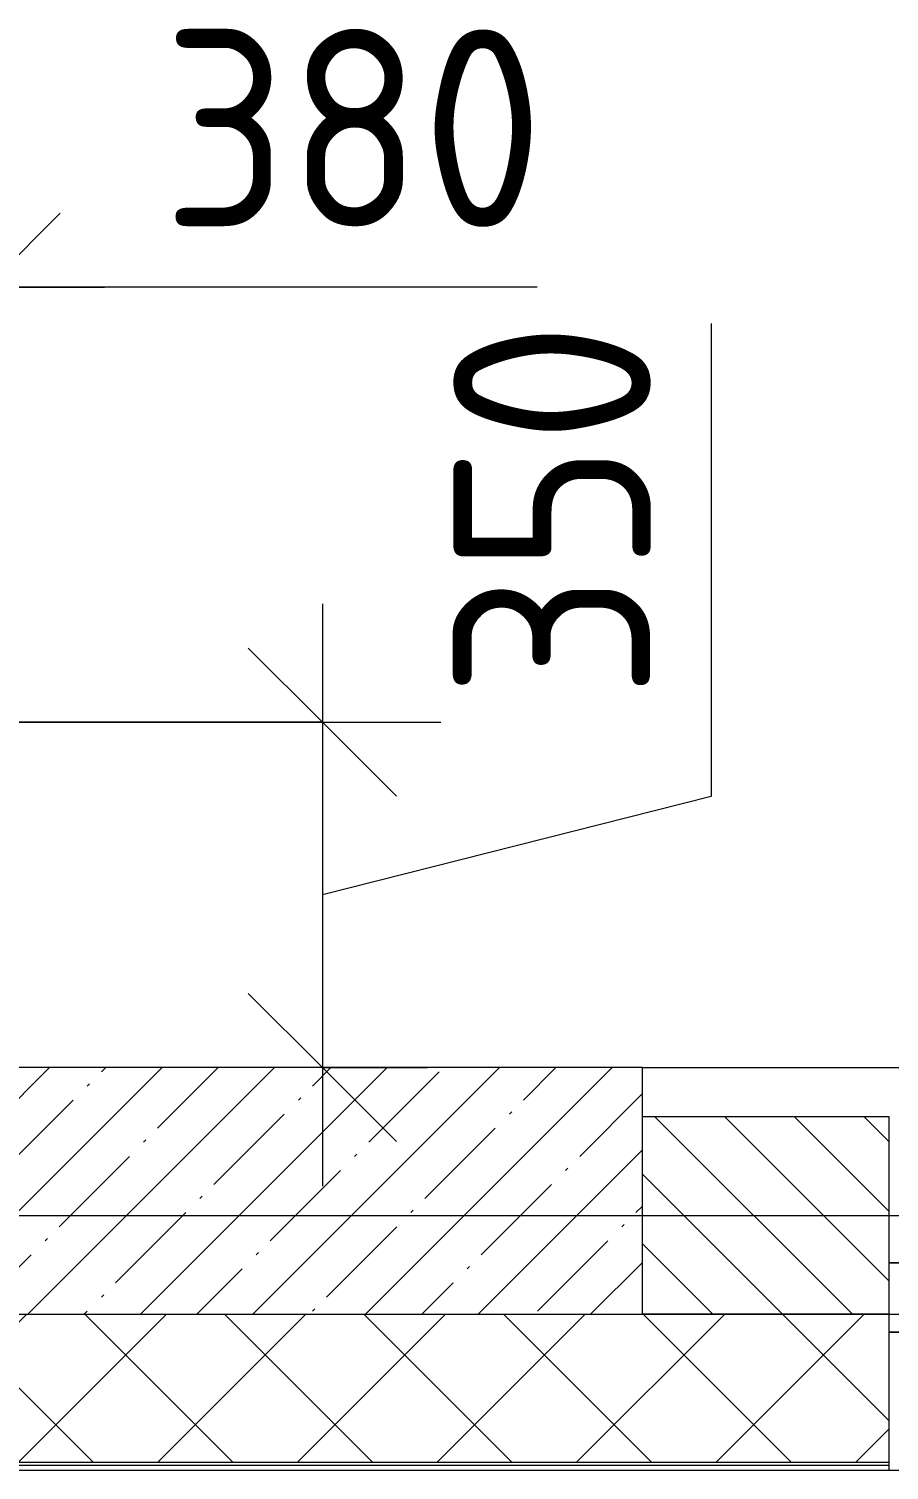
# Model space of a CAD drawing. Header units: millimetres. Extents: x 81037 to 284518, y -8553 to 29000.
# Drawn here: x 102008 to 102880, y -258 to 1203 of the extents above; entities that cross this region are included whole.
import ezdxf

# ---------------------------------------------------------------- set-up
doc = ezdxf.new("R2010")
doc.units = ezdxf.units.MM
doc.linetypes.add('Осевая', pattern=[3175, 634.9999999999999, -476.25, 1587.5, -476.25])
for name, color, linetype, lineweight in [('A-ANNO-DIMS', 7, 'Continuous', 9), ('A-ANNO-DIMS-100', 7, 'Continuous', 9), ('A-GLAZ', 7, 'Continuous', 9), ('A-WALL', 7, 'Continuous', 9), ('A-WALL-1', 7, 'Continuous', 13), ('I-WALL', 7, 'Continuous', 9), ('S-COLS', 7, 'Continuous', 9), ('Оси-2', 7, 'Осевая', 9)]:
    doc.layers.add(name, color=color, linetype=linetype, lineweight=lineweight)
doc.styles.add('ISOCPEUR_1', font='isocpeur.ttf', dxfattribs={"width": 0.9, "height": 200})
doc.dimstyles.new('ISO-2_0_0_9К_Средний_округл2_1', dxfattribs={"dimscale": 304.8, "dimtxt": 199.196235162063, "dimasz": 0.4921259842519685, "dimexe": 0.3937007874015748, "dimexo": 0, "dimgap": 0, "dimtad": 1, "dimdec": 0, "dimrnd": 10, "dimzin": 0, "dimdsep": 46, "dimtxsty": 'ISOCPEUR_1', "dimblk1": 'OBLIQUE', "dimblk2": 'OBLIQUE', "dimsah": 1, "dimcen": 0.09, "dimdle": 0.3937007874015748, "dimazin": 0, "dimtfac": 1, "dimtdec": 4, "dimtix": 1, "dimtmove": 1, "dimatfit": 3, "dimfxl": 1, "dimtvp": 1, "dimtolj": 1, "dimtzin": 0, "dimarcsym": 2})

# ---------------------------------------------------------------- blocks, each defined once
blk = doc.blocks.new('BSC_Колонна _Прямоугольная - 250х900-V5-План монтажа стен и перегородок 2 этажа в осях 23_33')
at = {"layer": 'S-COLS'}
h = blk.add_hatch(dxfattribs=at)
h.set_pattern_fill('FP_14', color=256, style=0, pattern_type=2)
h.set_pattern_definition([(45, (-102180, -25), (-57.02462636878913, 57.02462636878913), []), (45, (-102122.975, -25), (-57.02462636878913, 57.02462636878913), [100.806, -20.161, 3.353, -16.808])])
h.paths.add_polyline_path([(-45.06840897856963, -125.0000000000062), (450.0000000001273, -124.9999999999976), (450.0000000001273, 125.0000000000019), (-449.999999999876, 125.0000000000019), (-449.9999999998717, -125.0000000000062)])
for p, q in [((449.9999999999999, 125), (-450.0000000000001, 124.9999999999994)), ((-450.0000000000001, 124.9999999999994), (-449.9999999999953, -124.9999999999999)), ((449.9999999999998, -124.999999999992), (449.9999999999999, 125)), ((-449.9999999999953, -124.9999999999999), (449.9999999999998, -124.999999999992))]:
    blk.add_line(p, q, dxfattribs=at)
blk = doc.blocks.new('120_Окно_СКБ_1Ст - 120_Окно_СКБ_1Ст 900х2500_h_ с форточкой-22876038-План монтажа стен и перегородок 2 этажа в осях 23_33')
at = {"layer": 'A-GLAZ'}
for p, q in [((-450.0000000000072, -126.9999999999679), (-450.0000000000072, -56.9999999999578)), ((-450.0000000000072, -56.9999999999578), (-379.9999999999655, -56.99999999995794)), ((449.999999999992, -56.99999999995914), (-450.0000000000076, -56.99999999995769)), ((-379.9999999999655, -56.99999999995794), (-379.9999999999655, -126.9999999999681)), ((380.000000000048, -126.9999999999693), (380.000000000048, -56.99999999995916)), ((380.000000000048, -56.99999999995916), (449.9999999999924, -56.99999999995929)), ((449.9999999999924, -56.99999999995929), (449.9999999999924, -126.9999999999694)), ((379.999999999989, -86.99999999996878), (-380.0000000000107, -86.99999999996635)), ((-380.0000000000107, -86.99999999996635), (-380.0000000000108, -126.9999999999688)), ((-330.0000000000068, -136.9999999999696), (-330.0000000000063, -86.9999999999665)), ((329.9999999999974, -136.9999999999717), (329.9999999999976, -86.99999999996864)), ((379.9999999999889, -126.9999999999713), (379.999999999989, -86.99999999996878)), ((-330.0000000000065, -106.9999999999643), (329.9999999999974, -106.9999999999664)), ((-379.9999999999655, -126.9999999999681), (-450.0000000000072, -126.9999999999679)), ((-450.0000000000076, -126.9999999999679), (-400.0000000000047, -126.999999999968)), ((-380.0000000000108, -126.9999999999688), (-400.000000000007, -126.9999999999688)), ((-400.000000000007, -126.9999999999688), (-400.000000000007, -136.9999999999693)), ((329.9999999999974, -116.9999999999664), (-330.0000000000065, -116.9999999999643)), ((449.9999999999924, -126.9999999999694), (380.000000000048, -126.9999999999693)), ((399.999999999997, -126.9999999999714), (379.9999999999889, -126.9999999999713)), ((399.9999999999977, -126.9999999999692), (449.999999999992, -126.9999999999693)), ((399.999999999997, -136.9999999999719), (399.999999999997, -126.9999999999714)), ((-400.000000000007, -136.9999999999693), (399.999999999997, -136.9999999999719)), ((399.999999999997, -136.9999999999719), (-400.000000000007, -136.9999999999693))]:
    blk.add_line(p, q, dxfattribs=at)
blk = doc.blocks.new('DIMBLOCK31-План монтажа стен и перегородок 2 этажа в осях 23_33')
at = {"layer": 'A-ANNO-DIMS-100'}
for p, q in [((102699.6397893454, 903.968835577267), (102699.6397893454, 424.7298494033394)), ((102305.6255959967, 619.9999999980615), (102305.6255959967, 29.99999999803989)), ((101965.0000000008, 499.9999999980616), (102425.6255959967, 499.9999999980616)), ((102305.6255959967, 499.9999999980616), (101965.0000000008, 499.9999999980616)), ((102699.6397893454, 424.7298494033394), (102305.6255959967, 324.9999999980507)), ((102411.6916131746, 149.9999999980399), (102185.6255959967, 149.9999999980399)), ((102305.6255959967, 149.9999999980399), (102411.6916131746, 149.9999999980399))]:
    blk.add_line(p, q, dxfattribs=at)
at = {"layer": 'A-ANNO-DIMS-100', "lineweight": 20}
for p, q in [((102305.6255959967, 499.9999999980616), (102230.6255959967, 574.9999999980616)), ((102305.6255959967, 499.9999999980616), (102380.6255959967, 424.9999999980615)), ((102305.6255959967, 149.9999999980399), (102230.6255959967, 224.99999999804)), ((102305.6255959967, 149.9999999980399), (102380.6255959967, 74.99999999803987))]:
    blk.add_line(p, q, dxfattribs=at)
at = {"layer": 'A-ANNO-DIMS-100', "color": 0, "insert": (102438.3486400648, 524.7298494033394), "char_height": 200, "width": 455.0867834087132, "attachment_point": 1, "rotation": 90, "line_spacing_factor": 1.149209049011902, "style": 'ISOCPEUR_1'}
blk.add_mtext('350', dxfattribs=at)
blk = doc.blocks.new('_Oblique')
at = {"color": 0, "linetype": 'ByBlock', "lineweight": -2}
blk.add_line((-0.5, -0.5), (0.5, 0.5), dxfattribs=at)
blk = doc.blocks.new('DIMBLOCK32-План монтажа стен и перегородок 2 этажа в осях 23_33')
at = {"layer": 'A-ANNO-DIMS-100'}
for p, q in [((101590.0000000008, 424.9999999980616), (101590.0000000008, 1060.80907767591)), ((101965.0000000008, 499.9999999980616), (101965.0000000008, 1060.80907767591)), ((101470.0000000008, 940.8090776759094), (102085.0000000008, 940.8090776759094)), ((101590.0000000008, 940.8090776759094), (101590.0000000008, 424.9999999980616)), ((102043.9449791908, 940.8090776759095), (101777.5000000008, 940.8090776759094)), ((101965.0000000008, 940.8090776759094), (101965.0000000008, 499.9999999980616)), ((102523.1839653647, 940.8090776759095), (102043.9449791908, 940.8090776759095))]:
    blk.add_line(p, q, dxfattribs=at)
at = {"layer": 'A-ANNO-DIMS-100', "lineweight": 20}
for p, q in [((101590.0000000008, 940.8090776759094), (101665.0000000008, 1015.809077675909)), ((101965.0000000008, 940.8090776759094), (102040.0000000008, 1015.809077675909)), ((101590.0000000008, 940.8090776759094), (101515.0000000008, 865.8090776759095)), ((101965.0000000008, 940.8090776759094), (101890.0000000008, 865.8090776759095))]:
    blk.add_line(p, q, dxfattribs=at)
at = {"layer": 'A-ANNO-DIMS-100', "color": 0, "insert": (102143.9449791908, 1202.100226956544), "char_height": 200, "width": 455.0867834087132, "attachment_point": 1, "line_spacing_factor": 1.149209049011902, "style": 'ISOCPEUR_1'}
blk.add_mtext('380', dxfattribs=at)

msp = doc.modelspace()

# ---------------------------------------------------------------- hatches: boundary and pattern name
at = {"layer": 'A-WALL'}
h = msp.add_hatch(dxfattribs=at)
h.set_pattern_fill('FP_3', color=256, style=0, pattern_type=2)
h.set_pattern_definition([(135, (0, 0), (-35.35533905932738, -35.35533905932737), [])])
h.paths.add_polyline_path([(122651.4964097478, -99.9999946648122), (122830.0000390225, -99.9999946648122), (122830.0000390225, 100.0000053351856), (122030.0000297698, 100.00000533519), (122030.0000297698, -99.9999946648122), (122325.8366514767, -99.9999946648122)])
h.paths.add_polyline_path([(119329.9999999999, -99.99999466480354), (119329.9999999999, 100.0000053351986), (118830.0000476523, 100.0000053351986), (118830.0000476523, -99.99999466480354), (119069.2390687663, -99.99999466480354)])
h.paths.add_polyline_path([(115161.3219695138, -99.99999466478621), (115630.0000000009, -99.99999466478621), (115630.0000000009, 100.0000053352073), (114580.0000000009, 100.000005335216), (114580.0000000009, -99.99999466478621), (114835.6622112428, -99.99999466478621)])
h.paths.add_polyline_path([(113680.0000000009, -99.99999466478621), (113680.0000000009, 100.000005335216), (113429.9999821184, 100.000005335216), (113429.9999821184, -99.99999466478621), (113533.0231781586, -99.99999466478621)])
h.paths.add_polyline_path([(108929.9999999999, -99.99999466476889), (110229.9999821184, -99.99999466476889), (110229.9999821184, 100.0000053352246), (108929.9999999999, 100.0000053352333)])
h.paths.add_polyline_path([(103779.9999702319, -99.99999466475155), (104830.0000000008, -99.99999466475155), (104830.0000000008, 100.000005335242), (103779.9999702319, 100.0000053352506)])
h.paths.add_polyline_path([(102786.2511552143, -99.99999466475155), (102879.9999702319, -99.99999466475155), (102879.9999702319, 100.0000053352506), (102630.0000476508, 100.0000053352506), (102630.0000476508, -99.9999946647429)])
h.paths.add_polyline_path([(101730.0000476508, -99.9999946647429), (101730.0000476508, 100.0000053352506), (100830.000035766, 100.0000053352593), (100830.000035766, -99.9999946647429), (101483.6121221301, -99.9999946647429)])
h.paths.add_polyline_path([(97575.6950228776, -99.99999466473423), (99030.0000000013, -99.99999466473423), (99030.0000000013, 100.0000053352593), (95680.00000000132, 100.0000053352766), (95680.00000000132, -99.99999466472558), (97250.03526460654, -99.99999466472558)])
h.paths.add_polyline_path([(94780.00000000134, -99.99999466472558), (94780.00000000134, 100.0000053352766), (94530.00001788359, 100.0000053352766), (94530.00001788359, -99.99999466471691), (94644.75719843821, -99.99999466471691)])
h.paths.add_polyline_path([(92690.79864881198, -99.99999466471691), (92730.00001788259, -99.99999466471691), (92730.00001788259, 100.0000053352853), (91930.00001788115, 100.0000053352853), (91930.00001788115, -99.99999466470824), (92365.13889054093, -99.99999466470824)])
h = msp.add_hatch(dxfattribs=at)
h.set_pattern_fill('FP_1', color=256, style=0, pattern_type=2)
h.set_pattern_definition([(45, (0, 0), (-70.71067811865476, 70.71067811865476), []), (135, (0, 0), (-70.71067811865476, -70.71067811865474), [])])
h.paths.add_polyline_path([(125080.0000000009, -249.9999946647088), (125080.0000000009, -99.99999466470824), (123730.0000390225, -99.99999466469959), (123730.0000390225, -249.9999946647001)])
h.paths.add_polyline_path([(122830.0000390225, -249.9999946647001), (122830.0000390225, -99.99999466469959), (122030.0000297698, -99.99999466469092), (122030.0000297698, -249.9999946646915)])
h.paths.add_polyline_path([(120229.9999999999, -249.9999946646915), (121130.0000297698, -249.9999946646915), (121130.0000297698, -99.99999466469092), (120229.9999999999, -99.99999466469092), (120229.9999999999, -126.0300784993581)])
h.paths.add_polyline_path([(119329.9999999999, -249.9999946646828), (119329.9999999999, -99.99999466468226), (117930.0000000009, -99.99999466468226), (117930.0000000009, -249.9999946646828)])
h.paths.add_polyline_path([(114580.0000000009, -249.9999946646785), (115630.0000000009, -249.9999946646785), (115630.0000000009, -99.99999466467793), (114580.0000000009, -99.99999466467793), (114580.0000000009, -126.0300784993581)])
h.paths.add_polyline_path([(113680.0000000009, -249.9999946646698), (113680.0000000009, -99.99999466466926), (112529.9999821184, -99.99999466466926), (112529.9999821184, -249.9999946646698)])
h.paths.add_polyline_path([(110229.9999821184, -249.9999946646612), (110229.9999821184, -99.9999946646606), (108929.9999999999, -99.99999466465194), (108929.9999999999, -249.9999946646525)])
h.paths.add_polyline_path([(108029.9999999999, -249.9999946646525), (108029.9999999999, -99.99999466465194), (107130.0000000008, -99.99999466465194), (107130.0000000008, -249.9999946646525)])
h.paths.add_polyline_path([(104830.0000000009, -249.9999946646438), (104830.0000000009, -99.99999466464327), (103779.9999702319, -99.99999466463461), (103779.9999702319, -249.9999946646352)])
h.paths.add_polyline_path([(102879.9999702319, -249.9999946646352), (102879.9999702319, -99.99999466463461), (100830.000035766, -99.99999466462594), (100830.000035766, -249.9999946646265)])
h.paths.add_polyline_path([(99930.00003576599, -249.9999946646265), (99930.00000000132, -99.99999466462594), (95680.00000000134, -99.99999466460862), (95680.00000000134, -249.9999946646092)])
h.paths.add_polyline_path([(94780.00000000134, -249.9999946646092), (94780.00000000134, -99.99999466460862), (93630.0000178826, -100.0000000019481), (93630.0000178826, -249.9999946646092)])
h.paths.add_polyline_path([(91930.00001788116, -249.9999946646005), (92730.00001788259, -249.9999946646005), (92730.00001788259, -99.99999466459995), (91930.00001788116, -99.99999466459995), (91930.00001788116, -126.0300784993581)])
h.paths.add_polyline_path([(91030.00001788118, -249.9999946646005), (91030.00001788116, -99.99999466459995), (89210.00000000134, -99.9999946645913), (89210.00000000134, -249.9999946645918), (89759.86082437259, -249.9999946645918)])

# ---------------------------------------------------------------- linework, layer by layer
for p, q in [((102879.9999702318, 100.0000053352529), (102630.0000476507, 100.0000053352537)), ((102879.9999702318, -257.9999946646332), (102879.9999702318, 100.0000053352529)), ((102879.9999702318, -99.99999466463322), (103779.9999702318, -99.99999466463613)), ((92730.00001788251, -257.9999946646005), (107130.0000000007, -257.999994664647))]:
    msp.add_line(p, q, dxfattribs=at)
at = {"layer": 'A-WALL-1'}
for p, q in [((102630.0000476507, -99.99999466474634), (102879.9999702318, -99.99999466474715)), ((102879.9999702318, -99.99999466463322), (102630.0000476507, -99.99999466463241)), ((100830.0000357659, -249.9999946646266), (102879.9999702318, -249.9999946646333)), ((100830.0000357659, -252.9999946646267), (102879.9999702318, -252.9999946646332))]:
    msp.add_line(p, q, dxfattribs=at)
at = {"layer": 'I-WALL'}
msp.add_line((102630.0000476508, 150.0000053353676), (107130, 150.0000053353531), dxfattribs=at)
at = {"layer": 'Оси-2'}
msp.add_line((84936.71959556935, -2.930646141054324e-09), (122760.0000000007, -3.052831987733666e-09), dxfattribs=at)

# ---------------------------------------------------------------- block references
at = {"layer": 'A-GLAZ', "rotation": 180}
msp.add_blockref('120_Окно_СКБ_1Ст - 120_Окно_СКБ_1Ст 900х2500_h_ с форточкой-22876038-План монтажа стен и перегородок 2 этажа в осях 23_33', (103329.9999702318, -174.9999946646347), dxfattribs=at)
at = {"layer": 'S-COLS'}
msp.add_blockref('BSC_Колонна _Прямоугольная - 250х900-V5-План монтажа стен и перегородок 2 этажа в осях 23_33', (102180.0000476507, 24.99999999804046), dxfattribs=at)

# ---------------------------------------------------------------- dimensions: what is measured, and where the dimension line sits
at = {"layer": 'A-ANNO-DIMS'}
dim = msp.add_linear_dim(base=(101965.0000000008, 940.8090776759094), p1=(101590.0000000008, 424.9999999980616), p2=(101965.0000000008, 499.9999999980616), dimstyle='ISO-2_0_0_9К_Средний_округл2_1', override={"dimpost": '<>', "dimfxl": 382.4264635194731}, dxfattribs=at)
dim.commit()
dim.dimension.update_dxf_attribs({"geometry": 'DIMBLOCK32-План монтажа стен и перегородок 2 этажа в осях 23_33', "text_midpoint": (102371.4883708952, 1068.766893623211), "dimtype": 160})
dim = msp.add_linear_dim(base=(102305.6255959967, 149.99999999804), p1=(101965.0000000008, 499.9999999980616), p2=(102411.6916131746, 149.9999999980399), angle=89.99999999999991, dimstyle='ISO-2_0_0_9К_Средний_округл2_1', override={"dimpost": '<>', "dimfxl": 567.4798650875964}, dxfattribs=at)
dim.commit()
dim.dimension.update_dxf_attribs({"geometry": 'DIMBLOCK31-План монтажа стен и перегородок 2 этажа в осях 23_33', "text_midpoint": (102571.6819733981, 752.273241107696), "dimtype": 160, "text_rotation": 89.99999999999991})

doc.saveas('drawing.dxf')
